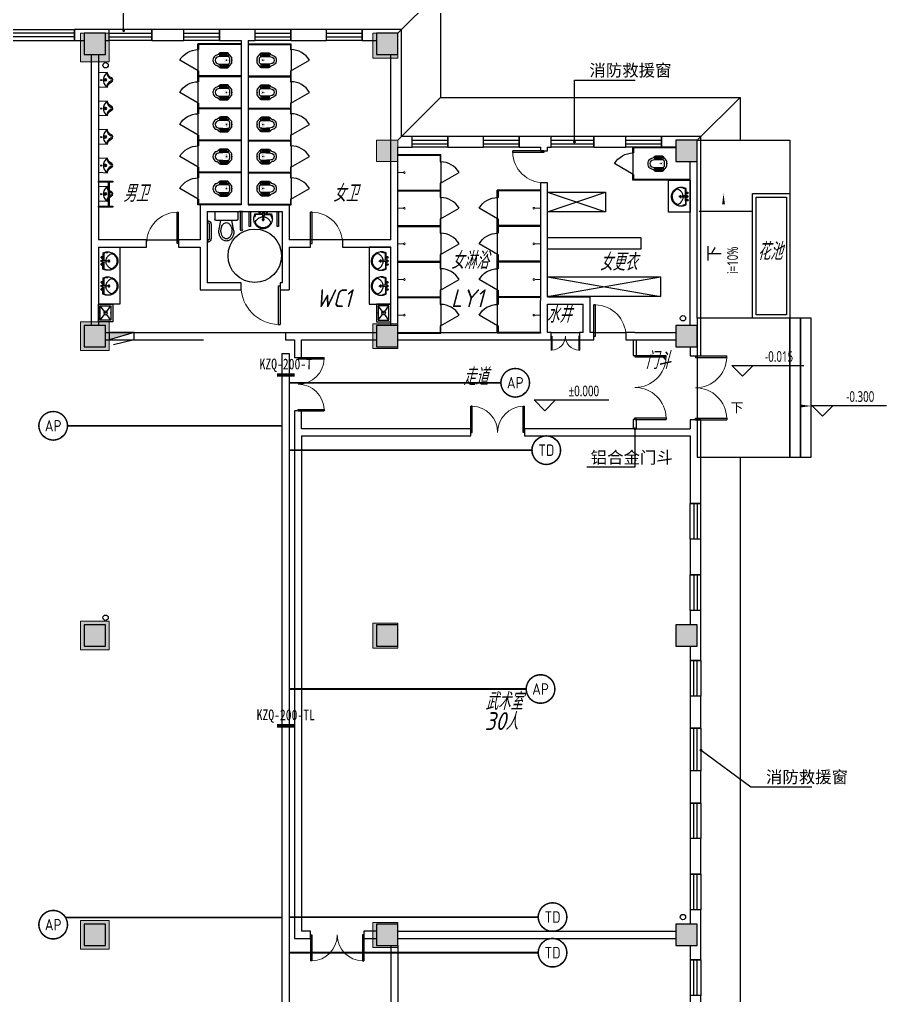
# Model space of a CAD drawing. Extents: x 9734459 to 9908434, y 5249905 to 5598782.
# Drawn here: x 9801883 to 9826206, y 5292525 to 5319909 of the extents above; entities that cross this region are included whole.
import ezdxf
from ezdxf.enums import TextEntityAlignment as Align

# ---------------------------------------------------------------- set-up
doc = ezdxf.new("R2010")
doc.units = 0
doc.header["$LTSCALE"] = 1000
doc.header["$MEASUREMENT"] = 0
for name, color, linetype in [('1-建筑底图', 8, 'Continuous'), ('CABLETRAY_PDS', 5, 'Continuous'), ('EQUIP-通讯', 3, 'Continuous'), ('PUB_HATCH', 8, 'Continuous'), ('WIRE-综合布线', 4, 'Continuous'), ('WIRE-通讯', 4, 'Continuous'), ('家具', 8, 'Continuous'), ('抗震支吊架', 2, 'Continuous')]:
    doc.layers.add(name, color=color, linetype=linetype)
doc.layers.add('15101', color=5, linetype='Continuous', lineweight=18)
doc.layers.add('E3-家具', color=8, linetype='Continuous', lineweight=5)
doc.styles.add('_TCH_DIM', font='')
doc.styles.add('_TEL_ATTDEF', font='GBENOR', dxfattribs={"width": 0.8, "height": 3, "bigfont": 'GBCBIG'})
doc.styles.add('_TEL_DIM', font='SIMPLEX', dxfattribs={"width": 0.8, "height": 3.5, "bigfont": 'HZTXT'})
doc.styles.add('kzcad', font='', dxfattribs={"width": 0.8})
doc.styles.get("Standard").update_dxf_attribs({"font": 'gbeitc.shx', "bigfont": 'gbcbig.shx'})
doc.styles.add('黑体', font='')
doc.styles.get('_TCH_DIM').set_extended_font_data('Microsoft YaHei')
doc.styles.get('kzcad').set_extended_font_data('SimSun')
doc.styles.get('黑体').set_extended_font_data('SimHei')

# ---------------------------------------------------------------- blocks, each defined once
blk = doc.blocks.new('$equip$00003209')
at = {"const_width": 0.05}
blk.add_lwpolyline([(0, 0.5, -1), (0, -0.5, -1), (0, 0.5, 0.021884)], format="xyb", dxfattribs=at)
blk.add_circle((0, 0), 0.5)
for p in [(0, 0.5), (-0.5, 0), (0.5, 0), (0, -0.5)]:
    blk.add_point(p)
at = {"color": 7, "style": '_TEL_ATTDEF'}
blk.add_attdef('$TEXT$', text='', height=0.4, dxfattribs=at).set_placement((0, 0), align=Align.MIDDLE_CENTER)
at = {"color": 7, "style": '_TEL_DIM', "flags": 1}
for tag in ['A', 'REMARK']:
    blk.add_attdef(tag, text='', height=0.00002, dxfattribs=at).set_placement((0, 0), align=Align.MIDDLE_CENTER)
blk = doc.blocks.new('$equip$00003217')
at = {"const_width": 0.05}
blk.add_lwpolyline([(0, 0.5, -1), (0, -0.5, -1), (0, 0.5, 0.021884)], format="xyb", dxfattribs=at)
blk.add_circle((0, 0), 0.5)
for p in [(0, 0.5), (-0.5, 0), (0.5, 0), (0, -0.5)]:
    blk.add_point(p)
at = {"color": 7, "style": '_TEL_ATTDEF'}
blk.add_attdef('$TEXT$', text='', height=0.4, dxfattribs=at).set_placement((0, 0), align=Align.MIDDLE_CENTER)
at = {"color": 7, "style": '_TEL_DIM', "flags": 1}
for tag in ['A', 'REMARK']:
    blk.add_attdef(tag, text='', height=0.00002, dxfattribs=at).set_placement((0, 0), align=Align.MIDDLE_CENTER)
blk = doc.blocks.new('$DorLib2D$00000228')
at = {"color": 0}
blk.add_line((0.5, 0), (0, 0.866), dxfattribs=at)
blk.add_arc((0.5, 0), 1, 120, 180, dxfattribs=at)
blk = doc.blocks.new('$lvtry$00000204')
at = {"color": 0}
for p, q in [((-109, -134, 0), (-210, -128, 0)), ((-107, -166, 0), (-210, -166, 0)), ((-106, -197, 0), (-210, -197, 0)), ((-104, -227, 0), (-210, -227, 0)), ((-103, -258, 0), (-210, -258, 0)), ((-106, -103, 0), (-182, -88, 0)), ((-109, -124, 0), (-97, -382, 0)), ((48, -60, 0), (-48, -60, 0)), ((97, -382, 0), (109, -124, 0)), ((103, -258, 0), (210, -258, 0)), ((104, -227, 0), (210, -227, 0)), ((106, -103, 0), (182, -88, 0)), ((106, -197, 0), (210, -197, 0)), ((107, -166, 0), (210, -166, 0)), ((109, -134, 0), (210, -128, 0)), ((-101, -289, 0), (-210, -289, 0)), ((-100, -320, 0), (-210, -320, 0)), ((-191, -354, 0), (-99, -345, 0)), ((-4, -470, 0), (4, -470, 0)), ((191, -354, 0), (99, -345, 0)), ((100, -320, 0), (210, -320, 0)), ((101, -289, 0), (210, -289, 0))]:
    blk.add_line(p, q, dxfattribs=at)
at = {"color": 0, "elevation": 0}
blk.add_lwpolyline([(184, -360, -0.046574), (191, -354, 0.248797), (210, -318), (210, -128, 0.218491), (198, -101), (90, -9, 0.179479), (67, 0), (-67, 0, 0.179479), (-90, -9), (-198, -101, 0.218491), (-210, -128), (-210, -318, 0.248797), (-191, -354, -0.046574), (-184, -360, -0.139709), (-135, -448, 0.12003), (-120, -477, 0.218108), (-4, -530), (4, -530, 0.218108), (120, -477, 0.12003), (135, -448, -0.139709)], format="xyb", close=True, dxfattribs=at)
at = {"color": 0, "const_width": 3, "elevation": 0}
blk.add_lwpolyline([(49, -153, 1), (-49, -153, 1)], format="xyb", close=True, dxfattribs=at)
at = {"color": 0}
for centre, radius, start, end in [((-48, -121, 0), 61, 90, 182.693), ((48, -121, 0), 61, 357.307, 90), ((-4, -377, 0), 92.8, 182.693, 270), ((4, -377, 0), 92.8, 270, 357.307)]:
    blk.add_arc(centre, radius, start, end, dxfattribs=at)
for p in [(0, 0), (0, -153, 0)]:
    blk.add_point(p, dxfattribs=at)
blk = doc.blocks.new('a es')
at = {"layer": '家具', "color": 0}
for p, q in [((133985, -20934), (133985, -21094)), ((135195, -20934), (133985, -20934)), ((134005, -21094), (134005, -20954)), ((135195, -20954), (134005, -20954)), ((135195, -20954), (135195, -20934)), ((133985, -21094), (134005, -21094)), ((133985, -21694), (133985, -21094)), ((134005, -21694), (133985, -21694)), ((133985, -21694), (133985, -21854)), ((135195, -21854), (133985, -21854)), ((134005, -21834), (134005, -21694)), ((135195, -21834), (134005, -21834)), ((135195, -21854), (135195, -21834))]:
    blk.add_line(p, q, dxfattribs=at)
at = {"layer": '家具', "color": 8, "xscale": 600, "yscale": 600, "zscale": 20, "rotation": 90}
blk.add_blockref('$DorLib2D$00000228', (133995, -21394), dxfattribs=at)
at = {"layer": '家具', "color": 8, "yscale": -1, "rotation": 90}
blk.add_blockref('$lvtry$00000204', (134938, -21394, 0), dxfattribs=at)
blk = doc.blocks.new('WC1-P')
at = {"color": 0}
for p, q in [((-540, 0), (-540, -173)), ((-540, 0), (0, 0)), ((0, 0), (0, -173)), ((-510, -203), (-30, -203)), ((-447, -443), (-397, -203)), ((-93, -443), (-143, -203))]:
    blk.add_line(p, q, dxfattribs=at)
blk.add_lwpolyline([(-447, -443, 0.067799), (-435, -531, 0.080084), (-401, -604, 0.107099), (-342, -662, 0.139289), (-270, -682, 0.139289), (-198, -662, 0.107099), (-139, -604, 0.080084), (-105, -531, 0.067799), (-93, -443, 0.067799)], format="xyb", dxfattribs=at)
blk.add_lwpolyline([(-143, -443, 0.067799), (-153, -367, 0.080084), (-180, -309, 0.107099), (-227, -263, 0.162002), (-270, -253, 0.139289), (-316, -266, 0.107099), (-360, -309, 0.080084), (-387, -367, 0.067799), (-397, -443, 0.067799), (-387, -518, 0.080084), (-360, -576, 0.107099), (-316, -619, 0.139289), (-270, -632, 0.139289), (-224, -619, 0.107099), (-180, -576, 0.080084), (-153, -518, 0.067799)], format="xyb", close=True, dxfattribs=at)
for centre, start, end in [((-510, -173), 180, 270), ((-30, -173), 270, 0)]:
    blk.add_arc(centre, 30, start, end, dxfattribs=at)
blk = doc.blocks.new('WC_STL_6')
at = {"layer": '家具', "color": 0}
for p, q in [((199, -5), (199, 0)), ((284, -5), (284, 0)), ((649, -5), (649, 0)), ((734, -5), (734, 0)), ((199, -5), (284, -5)), ((219, -20), (219, -5)), ((264, -20), (264, -5)), ((289, -45), (644, -45)), ((294, -90), (639, -90)), ((649, -5), (734, -5)), ((669, -20), (669, -5)), ((714, -20), (714, -5)), ((5, -758), (0, -758)), ((5, -842), (0, -842)), ((5, -842), (5, -758)), ((429, -778), (5, -778)), ((429, -822), (5, -822))]:
    blk.add_line(p, q, dxfattribs=at)
for centre, radius, start, end in [((290, -19), 70.9, 180.6096, 273.3402), ((289, -20), 25, 180, 270), ((643, -19), 70.9, 266.6598, 359.3904), ((644, -20), 25, 270, 0), ((429, -800), 22.5, 270, 90)]:
    blk.add_arc(centre, radius, start, end, dxfattribs=at)
at = {"layer": '家具', "color": 8, "rotation": 90}
blk.add_blockref('WC1-P', (10, -180), dxfattribs=at)
blk = doc.blocks.new('linyu')
at = {"layer": 'E3-家具', "color": 0}
blk.add_line((9554025, 5311615), (9553866, 5311615), dxfattribs=at)
blk.add_circle((9554049, 5311615), 24.3, dxfattribs=at)
at = {"layer": '家具', "color": 0}
for p, q in [((9553866, 5312125), (9555076, 5312125)), ((9553866, 5312125), (9553866, 5312105)), ((9553866, 5312105), (9555056, 5312105)), ((9555056, 5312105), (9555056, 5311915)), ((9555076, 5311915), (9555076, 5312125)), ((9555056, 5311915), (9555076, 5311915)), ((9555076, 5311915), (9555076, 5311315)), ((9555076, 5311315), (9555056, 5311315)), ((9555056, 5311315), (9555056, 5311125)), ((9555076, 5311105), (9555076, 5311315)), ((9553866, 5311125), (9555056, 5311125)), ((9553866, 5311125), (9553866, 5311105)), ((9553866, 5311105), (9555076, 5311105))]:
    blk.add_line(p, q, dxfattribs=at)
at = {"layer": '家具', "color": 8, "xscale": 600, "yscale": 600, "zscale": 20, "rotation": 270}
blk.add_blockref('$DorLib2D$00000228', (9555066, 5311615), dxfattribs=at)
blk = doc.blocks.new('zhuzi')
at = {"layer": '15101'}
h = blk.add_hatch(color=256, dxfattribs=at)
h.dxf.hatch_style = 1
h.paths.add_polyline_path([(50957, 5262), (51657, 5262), (51657, 5962), (50957, 5962)])
h.paths.add_polyline_path([(42757, 5162), (43557, 5162), (43557, 5962), (42757, 5962)])
h.paths.add_polyline_path([(34407, 5262), (35107, 5262), (35107, 5962), (34407, 5962)])
h.paths.add_polyline_path([(26007, 5262), (26707, 5262), (26707, 5962), (26007, 5962)])
h.paths.add_polyline_path([(17857, 5162), (18657, 5162), (18657, 5962), (17857, 5962)])
h.paths.add_polyline_path([(59457, 2362), (60057, 2362), (60057, 2962), (59457, 2962)])
h.paths.add_polyline_path([(51057, 2362), (51657, 2362), (51657, 2962), (51057, 2962)])
h.paths.add_polyline_path([(17857, 2362), (18457, 2362), (18457, 2962), (17857, 2962)])
h.paths.add_polyline_path([(9457, 2362), (10057, 2362), (10057, 2962), (9457, 2962)])
h.paths.add_polyline_path([(59457, -2838), (60057, -2838), (60057, -2238), (59457, -2238)])
h.paths.add_polyline_path([(50957, -2888), (51657, -2888), (51657, -2188), (50957, -2188)])
h.paths.add_polyline_path([(42757, -2938), (43557, -2938), (43557, -2138), (42757, -2138)])
h.paths.add_polyline_path([(17857, -2938), (18657, -2938), (18657, -2138), (17857, -2138)])
h.paths.add_polyline_path([(9457, -2838), (10057, -2838), (10057, -2238), (9457, -2238)])
h.paths.add_polyline_path([(59457, -11238), (60057, -11238), (60057, -10638), (59457, -10638)])
h.paths.add_polyline_path([(50957, -11288), (51657, -11288), (51657, -10588), (50957, -10588)])
h.paths.add_polyline_path([(42757, -11338), (43557, -11338), (43557, -10538), (42757, -10538)])
h.paths.add_polyline_path([(17857, -11338), (18657, -11338), (18657, -10538), (17857, -10538)])
h.paths.add_polyline_path([(9457, -11238), (10057, -11238), (10057, -10638), (9457, -10638)])
h.paths.add_polyline_path([(5257, -11238), (5857, -11238), (5857, -10638), (5257, -10638)])
h.paths.add_polyline_path([(59457, -19638), (60057, -19638), (60057, -19038), (59457, -19038)])
h.paths.add_polyline_path([(50957, -19688), (51657, -19688), (51657, -18988), (50957, -18988)])
h.paths.add_polyline_path([(42757, -19738), (43557, -19738), (43557, -18938), (42757, -18938)])
h.paths.add_polyline_path([(17857, -19738), (18657, -19738), (18657, -18938), (17857, -18938)])
h.paths.add_polyline_path([(9457, -19638), (10057, -19638), (10057, -19038), (9457, -19038)])
h.paths.add_polyline_path([(5257, -19638), (5857, -19638), (5857, -19038), (5257, -19038)])
h.paths.add_polyline_path([(59457, -28038), (60057, -28038), (60057, -27438), (59457, -27438)])
h.paths.add_polyline_path([(50957, -28088), (51657, -28088), (51657, -27388), (50957, -27388)])
h.paths.add_polyline_path([(42757, -28138), (43557, -28138), (43557, -27338), (42757, -27338)])
h.paths.add_polyline_path([(17857, -28138), (18657, -28138), (18657, -27338), (17857, -27338)])
h.paths.add_polyline_path([(9457, -28038), (10057, -28038), (10057, -27438), (9457, -27438)])
h.paths.add_polyline_path([(5257, -28038), (5857, -28038), (5857, -27438), (5257, -27438)])
h.paths.add_polyline_path([(59457, -36438), (60057, -36438), (60057, -35838), (59457, -35838)])
h.paths.add_polyline_path([(50957, -36488), (51657, -36488), (51657, -35788), (50957, -35788)])
h.paths.add_polyline_path([(42757, -36538), (43557, -36538), (43557, -35738), (42757, -35738)])
h.paths.add_polyline_path([(17857, -36538), (18657, -36538), (18657, -35738), (17857, -35738)])
h.paths.add_polyline_path([(9457, -36438), (10057, -36438), (10057, -35838), (9457, -35838)])
h.paths.add_polyline_path([(5257, -36438), (5857, -36438), (5857, -35838), (5257, -35838)])
h.paths.add_polyline_path([(59457, -44838), (60057, -44838), (60057, -44238), (59457, -44238)])
h.paths.add_polyline_path([(50957, -44888), (51657, -44888), (51657, -44188), (50957, -44188)])
h.paths.add_polyline_path([(42757, -44938), (43557, -44938), (43557, -44138), (42757, -44138)])
h.paths.add_polyline_path([(17857, -44938), (18657, -44938), (18657, -44138), (17857, -44138)])
h.paths.add_polyline_path([(9457, -44838), (10057, -44838), (10057, -44238), (9457, -44238)])
h.paths.add_polyline_path([(59457, -50038), (60057, -50038), (60057, -49438), (59457, -49438)])
h.paths.add_polyline_path([(51057, -50038), (51657, -50038), (51657, -49438), (51057, -49438)])
h.paths.add_polyline_path([(17857, -50038), (18457, -50038), (18457, -49438), (17857, -49438)])
h.paths.add_polyline_path([(9457, -50038), (10057, -50038), (10057, -49438), (9457, -49438)])
h.paths.add_polyline_path([(50957, -53038), (51657, -53038), (51657, -52338), (50957, -52338)])
h.paths.add_polyline_path([(42757, -53038), (43557, -53038), (43557, -52238), (42757, -52238)])
h.paths.add_polyline_path([(34407, -53038), (35107, -53038), (35107, -52338), (34407, -52338)])
h.paths.add_polyline_path([(26007, -53038), (26707, -53038), (26707, -52338), (26007, -52338)])
h.paths.add_polyline_path([(17857, -53038), (18657, -53038), (18657, -52238), (17857, -52238)])
at = {"layer": '15101', "linetype": 'Continuous'}
for points in [[(42757, 5162), (43557, 5162), (43557, 5962), (42757, 5962)], [(50957, 5262), (51657, 5262), (51657, 5962), (50957, 5962)], [(51057, 2362), (51657, 2362), (51657, 2962), (51057, 2962)], [(59457, 2362), (60057, 2362), (60057, 2962), (59457, 2962)], [(42757, -2938), (43557, -2938), (43557, -2138), (42757, -2138)], [(50957, -2888), (51657, -2888), (51657, -2188), (50957, -2188)], [(59457, -2838), (60057, -2838), (60057, -2238), (59457, -2238)], [(42757, -11338), (43557, -11338), (43557, -10538), (42757, -10538)], [(50957, -11288), (51657, -11288), (51657, -10588), (50957, -10588)], [(59457, -11238), (60057, -11238), (60057, -10638), (59457, -10638)], [(42757, -19738), (43557, -19738), (43557, -18938), (42757, -18938)], [(50957, -19688), (51657, -19688), (51657, -18988), (50957, -18988)], [(59457, -19638), (60057, -19638), (60057, -19038), (59457, -19038)]]:
    blk.add_lwpolyline(points, close=True, dxfattribs=at)
blk = doc.blocks.new('$TWTSYS$00000508')
for p, q in [((-0.5, 0.5), (0.324, 1.224)), ((-0.5, 0.5), (-0.5, -0.5)), ((-0.5, -0.5), (0.5, 0.5)), ((0.5, 0.5), (-0.5, 0.5)), ((0.5, -0.5), (0.5, 0.5)), ((-0.5, -0.5), (0.5, -0.5))]:
    blk.add_line(p, q)
blk.add_solid([(0.5, -0.5), (0.5, 0.5), (-0.5, -0.5)])
blk = doc.blocks.new('$TCHSYS$WIN2D')
at = {"color": 0}
for p, q in [((-0.5, 0.5), (0.5, 0.5)), ((-0.5, 0.5), (-0.5, -0.5)), ((0.5, 0.5), (0.5, -0.5)), ((0.5, 0.1667), (-0.5, 0.1667)), ((0.5, -0.1667), (-0.5, -0.1667)), ((-0.5, -0.5), (0.5, -0.5))]:
    blk.add_line(p, q, dxfattribs=at)
blk = doc.blocks.new('_FZH')
at = {"color": 0}
blk.add_lwpolyline([(-0.5, -0.5), (0.5, -0.5), (0.5, 0.5), (-0.5, 0.5)], close=True, dxfattribs=at)
at = {"layer": 'PUB_HATCH'}
blk.add_solid([(-0.5, -0.5), (0.5, -0.5), (-0.5, 0.5), (0.5, 0.5)], dxfattribs=at)
blk = doc.blocks.new('$DorLib2D$00000002')
at = {"color": 0}
for p, q in [((-0.5, 0), (-0.5, 0.4875)), ((-0.475, 0.4875), (-0.5, 0.4875)), ((-0.475, 0), (-0.475, 0.4875)), ((0.475, 0), (0.475, 0.4875)), ((0.475, 0.4875), (0.5, 0.4875)), ((0.5, 0), (0.5, 0.4875)), ((-0.5, 0), (-0.475, 0)), ((0.5, 0), (0.475, 0))]:
    blk.add_line(p, q, dxfattribs=at)
at = {"color": 0, "lineweight": 13}
for centre, start, end in [((-0.4875, 0), 0, 88.53072), ((0.4875, 0), 91.46928, 180)]:
    blk.add_arc(centre, 0.4875, start, end, dxfattribs=at)
blk = doc.blocks.new('$DorLib2D$00000001')
at = {"color": 0}
for p, q in [((0.45, 0.975), (0.5, 0.975)), ((0.45, 0), (0.45, 0.975)), ((0.5, 0), (0.5, 0.975)), ((0.5, 0), (0.45, 0))]:
    blk.add_line(p, q, dxfattribs=at)
at = {"color": 0, "lineweight": 13}
blk.add_arc((0.475, 0), 0.975, 91.4693, 180, dxfattribs=at)
blk = doc.blocks.new('$lvtry$00000191')
at = {"color": 0}
for p, q in [((-150, -100, 0), (11, -219, 0)), ((89, -219, 0), (250, -100, 0)), ((-150, -400, 0), (11, -281, 0)), ((89, -281, 0), (250, -400, 0))]:
    blk.add_line(p, q, dxfattribs=at)
at = {"color": 0, "elevation": 0}
for points in [[(300, -450), (300, -50), (-200, -50), (-200, -450)], [(250, -400), (250, -100), (-150, -100), (-150, -400)]]:
    blk.add_lwpolyline(points, close=True, dxfattribs=at)
at = {"color": 0}
blk.add_circle((50, -250, 0), 50, dxfattribs=at)
for p in [(50, -100, 0), (50, -250, 0)]:
    blk.add_point(p, dxfattribs=at)
blk = doc.blocks.new('$lvtry$00000226')
at = {"color": 0}
blk.add_line((-181, -234), (-181, -234), dxfattribs=at)
blk.add_lwpolyline([(53, -374, -0.307493), (205, -257), (195, 0), (-195, 0), (-205, -256, -0.265776), (-54, -366, 0.591279)], format="xyb", close=True, dxfattribs=at)
for centre, radius in [((-1, -182), 40.3), ((-6, -75), 15.8)]:
    blk.add_circle(centre, radius, dxfattribs=at)
for centre, radius, start, end in [((-161, -223), 22.7, 134.5857, 206.4573), ((-200, -412), 179, 22.2984, 83.8043), ((-5, -382), 245, 45.4143, 134.5857), ((199, -407), 174, 100.5676, 157.7034), ((153, -222), 20.3, 314.5857, 45.4143), ((1, -326), 39.6, 206.4354, 337.7034)]:
    blk.add_arc(centre, radius, start, end, dxfattribs=at)
for p in [(-6, -75), (-1, -182)]:
    blk.add_point(p, dxfattribs=at)
blk = doc.blocks.new('$lvtry$00000192')
at = {"color": 0}
for p, q in [((-108, -66, 0), (-109, 3, 0)), ((111, -66, 0), (110, 4, 0)), ((-256, -140, 0), (-264, -185, 0)), ((-264, -185, 0), (-264, -190, 0)), ((-256, -140, 0), (-246, -114, 0)), ((-236, -86, 0), (-246, -114, 0)), ((-234, -86, 0), (-26, -86, 0)), ((-143, -32, 0), (-74, -31, 0)), ((-42, -220, 0), (44, -219, 0)), ((-29, -62, 0), (-28, -68, 0)), ((-28, -68, 0), (-17, -160, 0)), ((-23, -21, 0), (-17, -160, 0)), ((-22, -40, 0), (1, -40, 0)), ((-17, -151, 0), (-1, -151, 0)), ((-17, -160, 0), (-1, -160, 0)), ((16, -151, 0), (-1, -151, 0)), ((15, -161, 0), (-1, -160, 0)), ((1, -263, 0), (0, -177, 0)), ((23, -40, 0), (1, -40, 0)), ((25, -22, 0), (15, -161, 0)), ((30, -62, 0), (15, -161, 0)), ((26, -86, 0), (244, -86, 0)), ((76, -31, 0), (145, -31, 0)), ((244, -86, 0), (272, -164, 0)), ((244, -86, 0), (264, -140, 0))]:
    blk.add_line(p, q, dxfattribs=at)
at = {"color": 0, "elevation": 0}
blk.add_lwpolyline([(-29, -62), (-249, -62), (-276, -148, 0.044851), (-281, -206, 0.06689), (-276, -244, 0.023023), (-257, -305, 0.044853), (-243, -334, 0.043799), (-214, -374, 0.044001), (-179, -408, 0.042834), (-139, -435, 0.043018), (-94, -456, 0.042273), (-46, -468, 0.042347), (3, -472, 0.04234), (52, -468, 0.042268), (100, -456, 0.043003), (145, -436, 0.042821), (186, -409, 0.043985), (221, -375, 0.043782), (250, -335, 0.044843), (274, -286, 0.059205), (284, -246, 0.030672), (287, -189, 0.04375), (284, -150), (284, -150), (284, -148), (256, -62), (30, -62), (30, -59), (25, -22), (1, -21), (-23, -21), (-29, -58)], format="xyb", close=True, dxfattribs=at)
at = {"color": 0}
for centre, radius in [((-108, -32, 0), 23.8), ((-108, -32, 0), 14.2), ((1, -220, 0), 28.5), ((1, -220, 0), 19), ((110, -31, 0), 23.8), ((110, -31, 0), 14.2)]:
    blk.add_circle(centre, radius, dxfattribs=at)
for centre, radius, start, end in [((7, -422, 0), 271, 137.4608, 149.5466), ((186, -586, 0), 514, 131.4907, 137.4608), ((-23, -350, 0), 199, 122.0285, 131.4907), ((-5, -378, 0), 232, 111.757, 122.0285), ((8, -413, 0), 269, 102.1867, 111.757), ((-38, -199, 0), 51, 92.3066, 102.1867), ((-31, -377, 0), 229, 87.3151, 92.3066), ((0, -10, 0), 6.83, 79.8328, 278.7823), ((2, -10, 0), 6.83, 259.8328, 98.7823), ((42, -362, 0), 216, 92.3066, 95.9177), ((35, -183, 0), 37.4, 84.4115, 92.3066), ((19, -341, 0), 196, 72.8891, 84.4115), ((-5, -420, 0), 279, 63.1741, 72.8891), ((42, -328, 0), 175, 53.2408, 63.1741), ((-199, -650, 0), 577, 47.667, 53.2408), ((6, -425, 0), 273, 33.1938, 47.667), ((-208, -295, 0), 22, 149.5466, 185.8883), ((-197, -294, 0), 33.4, 185.8883, 200.4186), ((-121, -266, 0), 114, 200.4186, 208.9861), ((-48, -226, 0), 198, 208.9861, 220.7228), ((9, -177, 0), 272, 220.7228, 230.792), ((2, -185, 0), 262, 230.792, 240.6116), ((2, -186, 0), 261, 240.6116, 250.459), ((4, -179, 0), 268, 250.459, 260.1468), ((4, -180, 0), 267, 260.1468, 269.8461), ((4, -180, 0), 267, 269.8461, 279.544), ((4, -179, 0), 268, 279.544, 289.2308), ((6, -186, 0), 261, 289.2308, 299.0751), ((5, -185, 0), 262, 299.0751, 308.8916), ((6, -186, 0), 261, 308.8916, 318.9572), ((31, -208, 0), 228, 318.9572, 329.6928), ((131, -266, 0), 112, 329.6928, 339.2553), ((211, -291, 0), 27.9, 352.9103, 33.1938), ((189, -288, 0), 49.9, 339.2553, 352.9103)]:
    blk.add_arc(centre, radius, start, end, dxfattribs=at)
for p in [(1, -40, 0), (1, -220, 0)]:
    blk.add_point(p, dxfattribs=at)
blk = doc.blocks.new('1-建筑底图')
at = {"layer": '1-建筑底图'}
for p, q in [((41600, 55400), (42800, 56600)), ((33906, 55475.1), (33906, 56155.9)), ((33100, 55500), (32525, 55500)), ((32525, 55500), (32525, 55200)), ((33500, 55500), (33100, 55500)), ((33500, 55200), (33500, 55500)), ((35600, 55500), (34700, 55500)), ((34700, 55500), (34700, 55200)), ((35600, 55200), (35600, 55500)), ((37300, 55500), (36600, 55500)), ((36600, 55500), (36600, 55200)), ((37600, 55500), (37300, 55500)), ((37600, 55200), (37600, 55500)), ((39600, 55500), (38600, 55500)), ((38600, 55500), (38600, 55200)), ((39600, 55200), (39600, 55500)), ((41700, 55500), (40600, 55500)), ((40600, 55500), (40600, 55200)), ((41700, 52500), (41700, 55500)), ((32525, 55200), (32800, 55200)), ((33400, 55200), (33500, 55200)), ((34700, 55200), (35600, 55200)), ((36600, 55200), (37200, 55200)), ((37200, 55200), (37200, 50600)), ((37400, 55200), (37600, 55200)), ((37400, 55200), (37400, 50600)), ((38600, 55200), (39600, 55200)), ((40600, 55200), (41000, 55200)), ((33000, 54800), (33000, 49500)), ((33200, 54800), (33200, 49600)), ((41400, 52300), (41400, 54800)), ((46555.3, 52350), (46555.3, 54085.8)), ((46555.3, 54085.8), (48260.1, 54085.8)), ((42800, 53600), (41600, 52400)), ((51200, 53600), (50000, 52400)), ((42000, 52500), (41700, 52500)), ((42000, 52200), (42000, 52500)), ((44000, 52500), (43000, 52500)), ((43000, 52500), (43000, 52200)), ((44000, 52200), (44000, 52500)), ((45700, 52500), (45000, 52500)), ((45000, 52500), (45000, 52200)), ((45900, 52500), (45700, 52500)), ((45900, 52200), (45900, 52500)), ((48000, 52500), (47100, 52500)), ((47100, 52500), (47100, 52200)), ((48000, 52200), (48000, 52500)), ((50100, 52500), (49000, 52500)), ((49000, 52500), (49000, 52200)), ((50100, 46900), (50100, 52500)), ((41400, 49600), (41400, 52300)), ((41600, 52200), (42000, 52200)), ((41600, 49500), (41600, 52200)), ((43000, 52200), (44000, 52200)), ((45000, 52200), (45600, 52200)), ((45600, 52200), (45600, 52100)), ((45600, 52100), (45800, 52100)), ((45800, 52200), (45900, 52200)), ((45800, 52100), (45800, 52200)), ((47100, 52200), (48000, 52200)), ((49000, 52200), (49400, 52200)), ((49800, 47200), (49800, 51800)), ((45800, 51200), (45600, 51200)), ((45600, 51200), (45600, 47900)), ((45800, 48000), (45800, 51200)), ((45800, 50938.9), (47425.8, 50385.7)), ((45800, 50385.7), (47425.8, 50938.9)), ((36050, 50600), (37200, 50600)), ((36050, 50600), (36050, 49600)), ((36250, 50400), (37300, 50400)), ((36250, 50400), (36250, 49500)), ((37300, 50400), (38350, 50400)), ((37400, 50600), (38550, 50600)), ((38350, 50400), (38350, 49500)), ((38550, 50600), (38550, 49600)), ((34550, 49600), (33200, 49600)), ((34550, 49400), (34550, 49600)), ((34550, 49600), (35450, 49600)), ((36050, 49600), (35450, 49600)), ((35450, 49600), (35450, 49400)), ((39150, 49600), (38550, 49600)), ((39150, 49400), (39150, 49600)), ((40050, 49600), (39150, 49600)), ((41400, 49600), (40050, 49600)), ((40050, 49600), (40050, 49400)), ((33000, 49500), (33000, 47200)), ((33200, 49400), (34550, 49400)), ((33200, 49400), (33200, 47200)), ((35450, 49400), (36050, 49400)), ((36050, 49400), (36050, 48200)), ((36250, 49500), (36250, 48400)), ((38350, 49500), (38350, 48400)), ((38550, 49400), (39150, 49400)), ((38550, 49400), (38550, 48200)), ((40050, 49400), (41400, 49400)), ((41400, 47200), (41400, 49400)), ((41600, 47200), (41600, 49500)), ((45800, 48561.6), (48964.8, 48008.4)), ((45800, 48008.4), (48964.8, 48561.6)), ((36050, 48200), (37200, 48200)), ((37200, 48400), (36250, 48400)), ((37200, 48200), (37200, 48400)), ((38350, 48400), (38300, 48400)), ((38300, 48400), (38300, 48200)), ((38300, 48200), (38550, 48200)), ((45800, 48000), (47000, 48000)), ((47000, 47000), (47000, 48000)), ((45600, 47000), (45600, 47900)), ((45800, 47800), (46800, 47800)), ((45800, 47000), (45800, 47800)), ((46800, 47000), (46800, 47800)), ((33400, 47000), (36150, 47000)), ((38450, 47000), (38800, 47000)), ((38450, 47000), (38450, 46800)), ((38800, 47000), (41000, 47000)), ((41600, 47000), (45600, 47000)), ((45900, 47000), (45800, 47000)), ((45900, 46800), (45900, 47000)), ((45900, 47000), (46700, 47000)), ((46800, 47000), (46700, 47000)), ((46700, 47000), (46700, 46800)), ((47100, 47000), (47000, 47000)), ((47100, 47000), (48000, 47000)), ((47100, 46800), (47100, 47000)), ((48250, 47000), (48000, 47000)), ((48000, 47000), (48000, 46800)), ((48250, 47000), (49400, 47000)), ((50100, 46350), (50100, 46900)), ((33400, 46800), (36150, 46800)), ((38450, 46800), (38700, 46800)), ((38700, 46800), (38700, 46300)), ((38900, 46300), (38900, 46800)), ((38900, 46800), (41000, 46800)), ((41600, 46800), (45700, 46800)), ((45700, 46800), (45900, 46800)), ((45900, 46800), (46700, 46800)), ((46700, 46800), (46900, 46800)), ((46900, 46800), (47100, 46800)), ((48000, 46800), (48250, 46800)), ((48200, 46800), (48200, 46360)), ((48250, 46800), (49400, 46800)), ((48300, 46360), (48300, 46800)), ((49800, 46600), (49800, 46350)), ((38700, 46300), (38900, 46300)), ((48200, 46360), (48300, 46360)), ((49800, 46350), (50100, 46350)), ((51266.8, 45775.9), (50966.8, 46075.9)), ((50966.8, 46075.9), (52992.9, 46075.9)), ((51266.8, 45775.9), (51566.8, 46075.9)), ((45726.4, 44808.6), (45426.4, 45108.6)), ((45426.4, 45108.6), (47520.8, 45108.6)), ((45726.4, 44808.6), (46026.4, 45108.6)), ((53515.4, 44652.1), (53215.4, 44952.1)), ((53215.4, 44952.1), (55309.8, 44952.1)), ((53515.4, 44652.1), (53815.4, 44952.1)), ((38900, 44800), (38700, 44800)), ((38700, 44800), (38700, 44200)), ((38900, 44300), (38900, 44800)), ((48300, 44560), (48200, 44560)), ((48200, 44560), (48200, 44300)), ((48300, 44300), (48300, 44560)), ((50100, 44550), (49800, 44550)), ((49800, 44550), (49800, 44300)), ((50100, 44200), (50100, 44550)), ((38700, 44200), (38700, 30000)), ((43650.4, 44300), (38900, 44300)), ((38900, 44100), (38900, 30200)), ((38900, 44100), (43650.4, 44100)), ((43650.4, 44100), (43650.4, 44300)), ((48250, 44300), (45150.4, 44300)), ((45150.4, 44300), (45150.4, 44100)), ((45150.4, 44100), (48250, 44100)), ((48250, 44300), (48250, 43221.2)), ((48250, 44300), (49800, 44300)), ((48250, 44100), (49800, 44100)), ((49800, 44100), (49800, 42200)), ((50100, 42200), (50100, 44200)), ((48250, 43221.2), (46906, 43221.2)), ((49800, 42200), (50100, 42200)), ((50100, 41200), (49800, 41200)), ((49800, 41200), (49800, 40200)), ((50100, 40200), (50100, 41200)), ((49800, 40200), (50100, 40200)), ((50100, 39200), (49800, 39200)), ((49800, 39200), (49800, 38800)), ((50100, 38500), (50100, 39200)), ((50100, 37800), (50100, 38500)), ((49800, 38200), (49800, 37800)), ((49800, 37800), (50100, 37800)), ((50100, 36800), (49800, 36800)), ((49800, 36800), (49800, 35900)), ((50100, 35900), (50100, 36800)), ((49800, 35900), (50100, 35900)), ((50106.2, 35281), (51508.1, 34257.5)), ((50100, 34700), (49800, 34700)), ((49800, 34700), (49800, 33800)), ((50100, 33800), (50100, 34700)), ((51508.1, 34257.5), (53213, 34257.5)), ((49800, 33800), (50100, 33800)), ((50100, 32800), (49800, 32800)), ((49800, 32800), (49800, 31800)), ((50100, 31800), (50100, 32800)), ((49800, 31800), (50100, 31800)), ((50100, 30800), (49800, 30800)), ((49800, 30800), (49800, 30400)), ((50100, 30100), (50100, 30800)), ((39150, 30200), (38900, 30200)), ((39150, 30000), (39150, 30200)), ((41000, 30200), (40650, 30200)), ((40650, 30200), (40650, 30000)), ((41600, 30200), (49400, 30200)), ((38700, 30000), (39150, 30000)), ((40650, 30000), (41000, 30000)), ((41600, 30000), (49400, 30000)), ((50100, 29400), (50100, 30100)), ((41400, 29800), (41400, 22000)), ((41600, 29800), (41600, 22000)), ((49800, 29800), (49800, 29400)), ((49800, 29400), (50100, 29400)), ((50100, 28400), (49800, 28400)), ((49800, 28400), (49800, 27400)), ((50100, 27400), (50100, 28400))]:
    blk.add_line(p, q, dxfattribs=at)
for points in [[(-6000, 33250), (-6000, 40000), (-1800, 40000), (-1800, 53600), (6600, 53600), (6600, 56600), (42800, 56600), (42800, 53600), (51200, 53600), (51200, 52400)], [(50000, 47400), (50000, 52400), (52600, 52400), (52600, 50900)], [(49400, 51300), (49800, 51300)], [(51550, 47400), (51550, 50900), (52600, 50900), (52600, 47400)], [(37466.3, 50400), (37466.3, 49981), (37427.9, 49981), (37427.9, 50400)], [(38256.2, 50400), (38256.2, 49981), (38217.8, 49981), (38217.8, 50400)], [(51550, 50400), (50050, 50400)], [(33200, 49400), (33800, 49400), (33800, 47800), (33200, 47800)], [(41400, 49400), (40800, 49400), (40800, 47800), (41400, 47800)], [(36150, 47000), (38450, 47000)], [(51200, 43500), (51200, 8300)]]:
    blk.add_lwpolyline(points, dxfattribs=at)
at = {"layer": '1-建筑底图', "const_width": 40}
for points in [[(33906, 55455.1, 1), (33906, 55495.1, 1)], [(46555.3, 52330, 1), (46555.3, 52370, 1)], [(48250, 44320, 1), (48250, 44280, 1)], [(50090.1, 35292.8, 1), (50122.4, 35269.2, 1)]]:
    blk.add_lwpolyline(points, format="xyb", close=True, dxfattribs=at)
at = {"layer": '1-建筑底图'}
for points in [[(33200, 51253.1), (33600.8, 51253.1), (33600.8, 51220.8), (33200, 51220.8)], [(33506.1, 51220.8), (33468.8, 51220.8), (33468.8, 50551.4), (33506.1, 50551.4)], [(49195, 51280), (49800, 51280), (49800, 50375.8), (49195, 50375.8)], [(45800, 50938.9), (47425.8, 50938.9), (47425.8, 50385.7), (45800, 50385.7)], [(33200, 50551.4), (33600.8, 50551.4), (33600.8, 50519), (33200, 50519)], [(45800, 49667.8), (48413.4, 49667.8), (48413.4, 49340.4), (45800, 49340.4)], [(45800, 48561.6), (48964.8, 48561.6), (48964.8, 48008.4), (45800, 48008.4)], [(50000, 43500), (52600, 43500), (52600, 47400), (50000, 47400)], [(52600, 43500), (52900, 43500), (52900, 47400), (52600, 47400)], [(52900, 43500), (53200, 43500), (53200, 47400), (52900, 47400)]]:
    blk.add_lwpolyline(points, close=True, dxfattribs=at)
for points in [[(50737.4, 47688.7, 0, 0, 0), (50737.4, 50480.6, 0, 0, 0), (50737.4, 50900, 0, 80, 0), (50737.4, 50600, 0, 0, 0)], [(51367.7, 44940, 0, 0, 0), (53200, 44940, 0, 80, 0), (52900, 44940, 0, 0, 0)]]:
    blk.add_lwpolyline(points, format="xyseb", dxfattribs=at)
at = {"layer": '1-建筑底图', "linetype": 'Continuous'}
for points in [[(51550, 50900), (52600, 50900), (52600, 47400), (51550, 47400)], [(51650, 50800), (52500, 50800), (52500, 47500), (51650, 47500)]]:
    blk.add_lwpolyline(points, close=True, dxfattribs=at)
at = {"layer": '1-建筑底图'}
for centre, radius in [((33400, 54500), 75), ((37586.4, 49155.5), 750), ((49600, 47400), 75), ((33400, 39000), 75), ((49600, 30600), 75)]:
    blk.add_circle(centre, radius, dxfattribs=at)
for name, p in [('zhuzi', (-10057.3, 49437.6)), ('linyu', (-9512266.3, -5260125)), ('linyu', (-9512266.3, -5261125)), ('linyu', (-9512266.3, -5262125)), ('linyu', (-9512266.3, -5263125)), ('linyu', (-9512266.3, -5264125))]:
    blk.add_blockref(name, p, dxfattribs=at)
for name, p, xscale, yscale, zscale, rotation in [('$TCHSYS$WIN2D', (28925, 55350), -7200, 300, -7200, 180), ('$TCHSYS$WIN2D', (34100, 55350), 1200, 300, 1200, 180), ('$TCHSYS$WIN2D', (36100, 55350), 1000, 300, 1000, 180), ('$TCHSYS$WIN2D', (38100, 55350), 1000, 300, 1000, 180), ('$TCHSYS$WIN2D', (40100, 55350), 1000, 300, 1000, 180), ('$TCHSYS$WIN2D', (42500, 52350), 1000, 300, 1000, 180), ('$TCHSYS$WIN2D', (44500, 52350), 1000, 300, 1000, 180), ('$TCHSYS$WIN2D', (46500, 52350), 1200, 300, 1200, 180), ('$TCHSYS$WIN2D', (48500, 52350), 1000, 300, 1000, 180), ('$DorLib2D$00000001', (45700, 51650), 900, 900, 900, 90), ('WC_STL_6', (36250, 50400), -1.2, 1.2, 1.2, 90), ('$DorLib2D$00000001', (39600, 49500), 900, -900, 900, 180), ('$TWTSYS$00000508', (33850, 46900), -700, -200, 700, 359.9999949888559), ('$DorLib2D$00000002', (38800, 45550), 1500, 1500, 200, 269.9999999998592), ('$DorLib2D$00000002', (48250, 45460), 1800, -1800, 1800, 90), ('$DorLib2D$00000002', (49950, 45450), 1800, -1800, 1800, 90), ('$DorLib2D$00000002', (44400.4, 44200), -1500, 1500, -1500, 359.9999999999952), ('$TCHSYS$WIN2D', (49950, 41700), 1000, -300, 1000, 90), ('$TCHSYS$WIN2D', (49950, 39700), 1000, -300, 1000, 90), ('$TCHSYS$WIN2D', (49950, 37300), -1000, -300, -1000, 90), ('$TCHSYS$WIN2D', (49950, 35300), -1200, -300, -1200, 90), ('$TCHSYS$WIN2D', (49950, 33300), -1000, -300, -1000, 90), ('$TCHSYS$WIN2D', (49950, 31300), -1000, -300, -1000, 90), ('$TCHSYS$WIN2D', (49950, 28900), -1000, -300, -1000, 90)]:
    blk.add_blockref(name, p, dxfattribs=dict(at, xscale=xscale, yscale=yscale, zscale=zscale, rotation=rotation))
for name, p, xscale, yscale, zscale in [('_FZH', (33100, 55100), 600, 600, 600), ('_FZH', (41300, 55100), 600, 600, 600), ('_FZH', (49700, 52100), 600, 600, 600), ('$DorLib2D$00000001', (35000, 49500), 900, 900, 900), ('$DorLib2D$00000001', (37750, 48300), 1100, -1100, 1100), ('$DorLib2D$00000001', (47550, 46900), -900, 900, -900), ('_FZH', (33100, 46900), 600, 600, 600), ('_FZH', (41300, 46900), 600, 600, 600), ('_FZH', (49700, 46900), 600, 600, 600), ('$DorLib2D$00000002', (46300, 46900), -800, -800, 200), ('_FZH', (33100, 38500), 600, 600, 600), ('_FZH', (41300, 38500), 600, 600, 600), ('_FZH', (49700, 38500), 600, 600, 600), ('_FZH', (33100, 30100), 600, 600, 600), ('_FZH', (41300, 30100), 600, 600, 600), ('_FZH', (49700, 30100), 600, 600, 600), ('$DorLib2D$00000002', (39900, 30100), 1500, -1500, 200)]:
    blk.add_blockref(name, p, dxfattribs=dict(at, xscale=xscale, yscale=yscale, zscale=zscale))
at = {"layer": '1-建筑底图', "xscale": -1, "rotation": 180}
for p in [(-97995.4, 33245.9), (-97995.4, 32345.9), (-97995.4, 31445.9), (-97995.4, 30545.9), (-85795.4, 30345.9), (-97995.4, 29645.9)]:
    blk.add_blockref('a es', p, dxfattribs=at)
at = {"layer": '1-建筑底图'}
for name, p, rotation in [('a es', (172595.4, 33245.9), 180), ('$lvtry$00000226', (33200, 54091.5), 89.99999999999994), ('a es', (172595.4, 32345.9), 180), ('$lvtry$00000226', (33200, 53291.5), 89.99999999999994), ('a es', (172595.4, 31445.9), 180), ('$lvtry$00000226', (33200, 52491.5), 89.99999999999994), ('a es', (172595.4, 30545.9), 180), ('$lvtry$00000226', (33200, 51691.5), 89.99999999999994), ('a es', (172595.4, 29645.9), 180), ('$lvtry$00000226', (33200, 50891.5), 89.99999999999994), ('$lvtry$00000191', (40950, 47500), 89.99999999999999)]:
    blk.add_blockref(name, p, dxfattribs=dict(at, rotation=rotation))
at = {"layer": '1-建筑底图', "xscale": -1}
for p in [(9599466.3, -5261125), (9599466.3, -5262125), (9599466.3, -5263125), (9599466.3, -5264125)]:
    blk.add_blockref('linyu', p, dxfattribs=at)
at = {"layer": '1-建筑底图'}
for p, xscale, yscale, rotation in [((49752.5, 50819.3, 0), 0.9107142857142914, 1.023255813953496, 270.8055785938261), ((37826.1, 50396.3, 0), 0.9107142857142914, -1.023255813953495, 179.1944214061739), ((33263.2, 49012, 0), 0.9107142857142929, -1.023255813953497, 269.1944214061739), ((41336.8, 49012, 0), 0.910714285714292, 1.023255813953497, 270.8055785938261), ((33263.2, 48310.7, 0), 0.9107142857142927, -1.023255813953496, 269.1944214061739), ((41336.8, 48310.7, 0), 0.9107142857142918, 1.023255813953497, 270.8055785938261)]:
    blk.add_blockref('$lvtry$00000192', p, dxfattribs=dict(at, xscale=xscale, yscale=yscale, rotation=rotation))
at = {"layer": '1-建筑底图', "yscale": -1, "rotation": 90.00000000000001}
blk.add_blockref('$lvtry$00000191', (33650, 47500), dxfattribs=at)
at = {"layer": '1-建筑底图'}
for s, height, style, p in [('消防救援窗', 337.59, '_TCH_DIM', (46974.8, 54190.8)), ('下', 262.9, '黑体', (50933.4, 44765)), ('铝合金门斗', 337.59, '_TCH_DIM', (47011, 43326.2)), ('消防救援窗', 337.59, '_TCH_DIM', (51927.6, 34362.5))]:
    blk.add_text(s, height=height, dxfattribs=dict(at, style=style)).set_placement(p)
for s, height, p in [('男卫', 482.27, (33897, 50666.1)), ('女卫', 482.27, (39783.7, 50666.1)), ('花池', 482.27, (51688.6, 49036.8)), ('女淋浴', 482.27, (43100.7, 48783.2)), ('女更衣', 482.27, (47272.4, 48738.6)), ('WC1', 500, (39300.2, 47713.2)), ('LY1', 500, (43093.4, 47713.2)), ('水井', 482.27, (45775.8, 47274.8)), ('门斗', 482.27, (48548.2, 45976.3)), ('走道', 482.27, (43432.2, 45521.9)), ('武术室', 482.27, (44058.2, 36412.2)), ('30', 500, (44037.1, 35848.9)), ('人', 482.3, (44620.5, 35848.9))]:
    blk.add_text(s, height=height, dxfattribs=at).set_placement(p)
at = {"layer": '1-建筑底图', "style": '_TCH_DIM'}
blk.add_text('下', height=337.6, rotation=90, dxfattribs=at).set_placement((50636.1, 48989.7))
at = {"layer": '1-建筑底图', "style": '_TCH_DIM', "width": 0.705882}
blk.add_text('i=10%', height=297.5, rotation=90, dxfattribs=at).set_placement((51139.9, 48644.6))
for s, p in [('-0.015', (51902.9, 46180.9)), ('%%P0.000', (46390.8, 45213.6)), ('-0.300', (54179.8, 45057.1))]:
    blk.add_text(s, height=297.5, dxfattribs=at).set_placement(p)

msp = doc.modelspace()

# ---------------------------------------------------------------- linework, layer by layer
at = {"layer": 'CABLETRAY_PDS'}
for p, q in [((9809252, 5310534), (9809452, 5310534)), ((9809252, 5269954), (9809252, 5310534)), ((9809452, 5310534), (9809452, 5269954))]:
    msp.add_line(p, q, dxfattribs=at)
at = {"layer": 'WIRE-综合布线', "const_width": 50}
for points in [[(9809452, 5294725), (9816437, 5294725)], [(9809452, 5293725), (9816437, 5293725)]]:
    msp.add_lwpolyline(points, dxfattribs=at)
at = {"layer": 'WIRE-通讯', "linetype": 'Continuous', "const_width": 50}
for points in [[(9809452, 5309717), (9815391, 5309717)], [(9803227, 5308510), (9809252, 5308510)], [(9809452, 5307825), (9816262, 5307825)], [(9809452, 5301125), (9816101, 5301125)], [(9803173, 5294711), (9809252, 5294711)]]:
    msp.add_lwpolyline(points, dxfattribs=at)
at = {"layer": '抗震支吊架', "color": 2, "const_width": 100}
for points in [[(9809102, 5309934), (9809602, 5309934)], [(9809102, 5300089), (9809602, 5300089)]]:
    msp.add_lwpolyline(points, dxfattribs=at)

# ---------------------------------------------------------------- block references
at = {"layer": '1-建筑底图'}
msp.add_blockref('1-建筑底图', (9770897, 5264125), dxfattribs=at)
at = {"layer": 'EQUIP-通讯', "xscale": 800, "yscale": 800, "zscale": 800}
for name, p, values in [('$equip$00003217', (9815791, 5309717), {'$TEXT$': 'AP'}), ('$equip$00003217', (9802827, 5308510), {'$TEXT$': 'AP'}), ('$equip$00003209', (9816662, 5307825), {'$TEXT$': 'TD'}), ('$equip$00003217', (9816501, 5301125), {'$TEXT$': 'AP'}), ('$equip$00003209', (9816837, 5294725), {'$TEXT$': 'TD'}), ('$equip$00003217', (9802827, 5294511), {'$TEXT$': 'AP'}), ('$equip$00003209', (9816837, 5293725), {'$TEXT$': 'TD'})]:
    msp.add_blockref(name, p, dxfattribs=at).add_auto_attribs(values)

# ---------------------------------------------------------------- texts
at = {"layer": '抗震支吊架', "color": 2, "style": 'kzcad', "width": 0.8}
for s, p in [('KZQ-200-T', (9809352, 5310094)), ('KZQ-200-TL', (9809352, 5300249))]:
    msp.add_text(s, height=300, rotation=359.8854, dxfattribs=at).set_placement(p, align=Align.CENTER)

doc.saveas('drawing.dxf')
